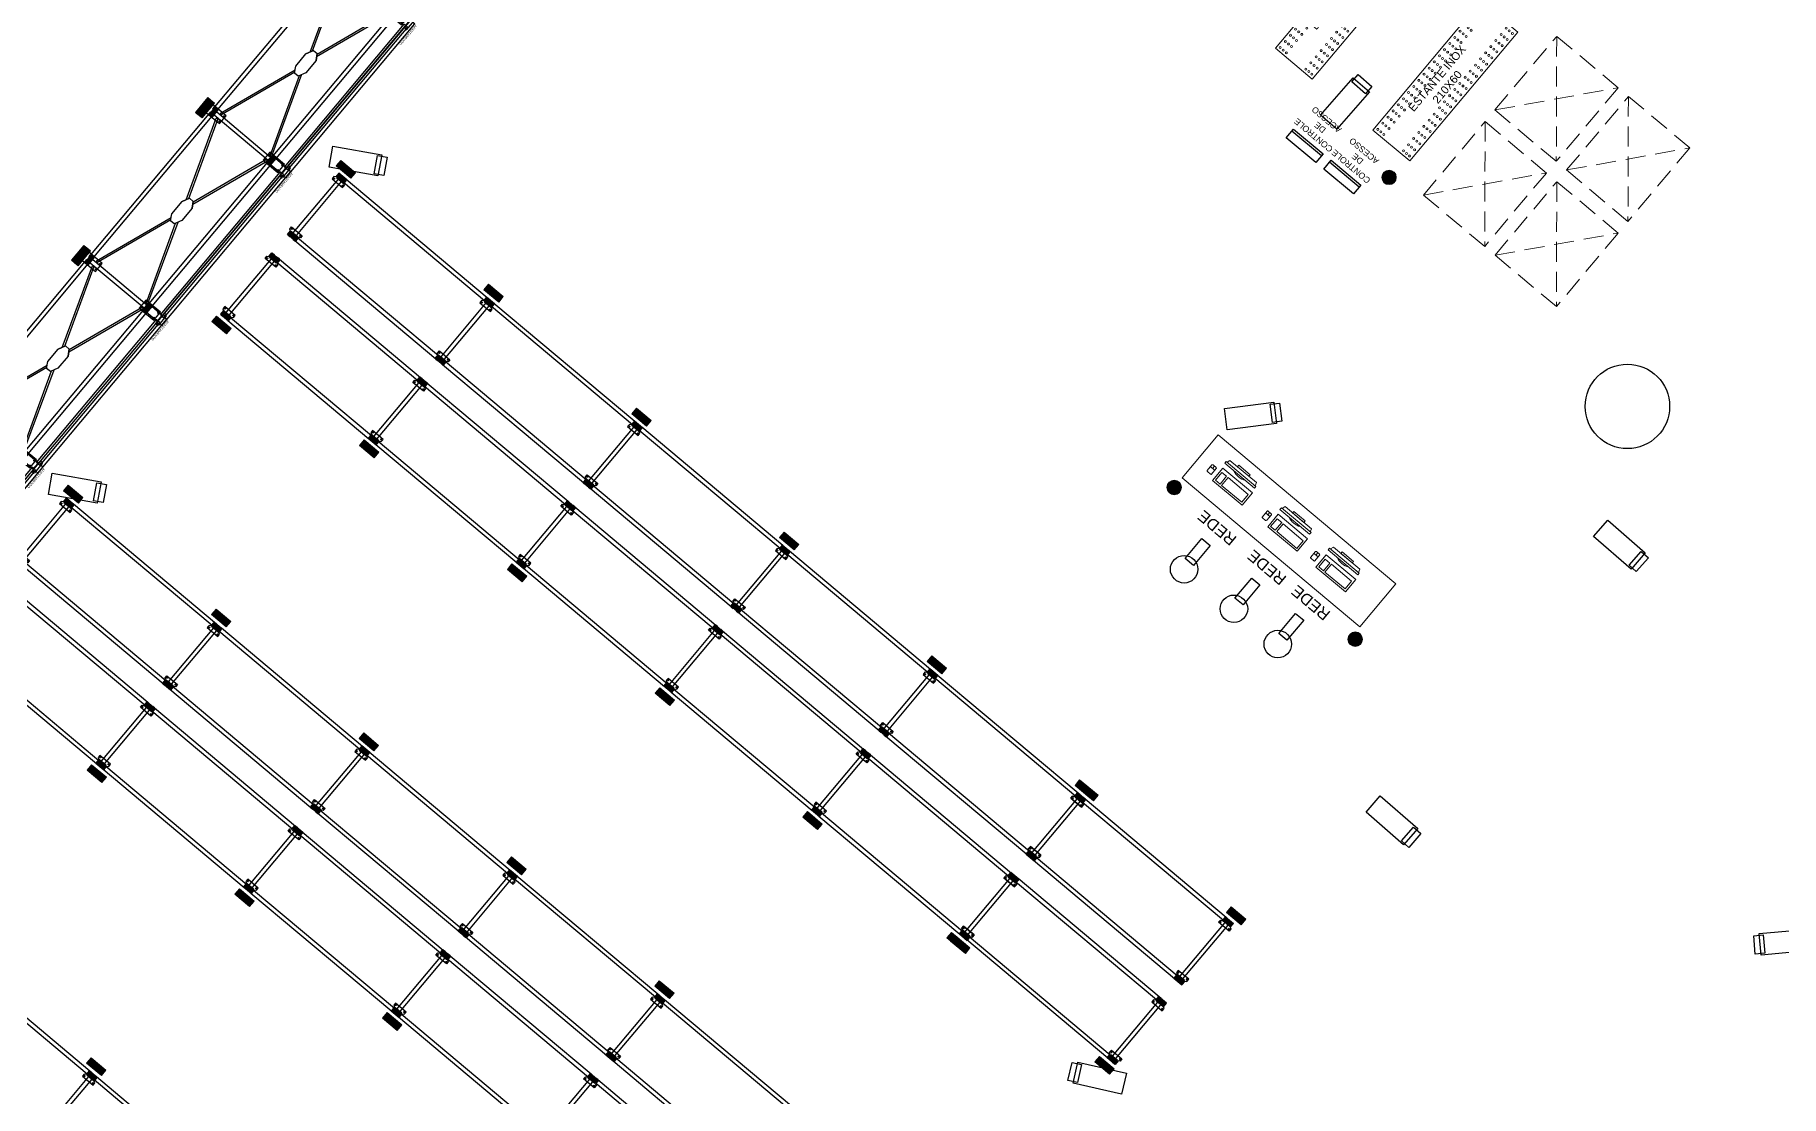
# Model space of a CAD drawing. Header units: metres. Extents: x 822482 to 822767, y 9662202 to 9662512.
# Drawn here: x 822674.61 to 822696.43, y 9662376.38 to 9662389.65 of the extents above; entities that cross this region are included whole.
import ezdxf
from ezdxf.lldxf.tags import DXFTag

# ---------------------------------------------------------------- set-up
doc = ezdxf.new("R2010")
doc.units = ezdxf.units.M
doc.linetypes.add('$0$HIDDEN', pattern=[0.375, 0.25, -0.125])
doc.layers.add('ARQ_NE_COTAS', color=7, linetype='Continuous', true_color=0x000000)
doc.layers.add('ARQ_NE_EQUIPAMENTOS', color=7, linetype='Continuous')
doc.layers.add('wbc_gond_planta', color=7, linetype='Continuous')
doc.layers.add('ARQ_NE_MOBILIÁRIOS', color=251, linetype='Continuous', lineweight=0)
doc.layers.add('ARQ_NE_PORTAPALLETS', color=251, linetype='Continuous', lineweight=0)
doc.styles.add('Arial', font='arial.ttf', dxfattribs={"height": 0.6})
doc.styles.get("Standard").update_dxf_attribs({"font": 'arial.ttf'})
tags = doc.linetypes.add('DASHED0', pattern=[1, 0.5, -0.5]).pattern_tags.tags
tags[6:7] = [DXFTag(74, 4), DXFTag(75, 0), DXFTag(340, '0'), DXFTag(46, 0.0), DXFTag(50, 0.0), DXFTag(44, 0.0), DXFTag(45, 0.0)]
tags[4:5] = [DXFTag(74, 4), DXFTag(75, 0), DXFTag(340, '0'), DXFTag(46, 0.0), DXFTag(50, 0.0), DXFTag(44, 0.0), DXFTag(45, 0.0)]

# ---------------------------------------------------------------- blocks, each defined once
blk = doc.blocks.new('*U398')
at = {"true_color": 0xffffbd}
h = blk.add_hatch(color=51, dxfattribs=at)
h.dxf.hatch_style = 1
h.paths.add_polyline_path([(-0.091, 0, 1), (0.091, 0, 1)])
h.paths.add_polyline_path([(0.061, 0, -1), (-0.061, 0, -1)], flags=16)
h = blk.add_hatch(color=51)
h.dxf.hatch_style = 1
h.paths.add_polyline_path([(-0.061, 0, 1), (0.061, 0, 1)])
at = {"color": 252}
for centre, radius in [((0, 0), 0.091), ((-0.05, 0.05), 0.00639), ((0.05, 0.05), 0.00639), ((-0.05, -0.05), 0.00639), ((0.05, -0.05), 0.00639)]:
    blk.add_circle(centre, radius, dxfattribs=at)
at = {"color": 0}
blk.add_circle((0, 0), 0.061, dxfattribs=at)
blk = doc.blocks.new('20006_ARQ_1400_3PV$0$A$Cd07b6cec')
at = {"color": 0, "transparency": 33554687}
for p, q in [((0.001, 0.61), (0, 0.131)), ((0.203, 0.61), (0.001, 0.61)), ((0.026, 0.585), (0.025, 0.257)), ((0.152, 0.584), (0.026, 0.585)), ((0.152, 0.256), (0.152, 0.584)), ((0.202, 0.13), (0.203, 0.61)), ((0.025, 0.257), (0.152, 0.256)), ((0.152, 0.231), (0.025, 0.231)), ((0.025, 0.231), (0.025, 0.156)), ((0.151, 0.156), (0.152, 0.231)), ((0, 0.131), (0.202, 0.13)), ((0.025, 0.156), (0.151, 0.156)), ((0.043, 0.06), (0.043, 0.01)), ((0.143, 0.07), (0.053, 0.07)), ((0.053, 0), (0.143, 0)), ((0.115, 0.07), (0.114, 0)), ((0.114, 0.035), (0.153, 0.035)), ((0.153, 0.01), (0.153, 0.06))]:
    blk.add_line(p, q, dxfattribs=at)
blk.add_lwpolyline([(0.264, 0.444, 0.234116), (0.264, 0.258)], format="xyb", dxfattribs=at)
for points in [[(0.264, 0.593), (0.264, 0.109), (0.291, 0.109)], [(0.264, 0.593), (0.291, 0.593), (0.264, 0.593)], [(0.264, 0.109), (0.291, 0.109), (0.291, 0.593)], [(0.291, 0.579), (0.332, 0.566)], [(0.291, 0.123), (0.332, 0.136), (0.332, 0.566)]]:
    blk.add_lwpolyline(points, dxfattribs=at)
blk.add_lwpolyline([(0.357, 0.444), (0.357, 0.258), (0.332, 0.258), (0.332, 0.444)], close=True, dxfattribs=at)
for centre, start, end in [((0.053, 0.06), 89.89, 179.89), ((0.053, 0.01), 179.89, 269.89), ((0.143, 0.06), 359.89, 89.89), ((0.143, 0.01), 269.89, 359.89)]:
    blk.add_arc(centre, 0.01, start, end, dxfattribs=at)
blk = doc.blocks.new('SADSO')
at = {"layer": 'ARQ_NE_MOBILIÁRIOS', "linetype": 'ByBlock', "transparency": 33554687}
blk.add_lwpolyline([(466.775, -110.708), (466.775, -112.808), (466.175, -112.808), (466.175, -110.708)], close=True, dxfattribs=at)
for centre in [(466.216, -110.753), (466.216, -110.853), (466.266, -110.753), (466.266, -110.853), (466.316, -110.753), (466.316, -110.853), (466.634, -110.753), (466.634, -110.853), (466.684, -110.753), (466.684, -110.853), (466.734, -110.753), (466.734, -110.853), (466.216, -110.953), (466.216, -111.053), (466.266, -110.953), (466.266, -111.053), (466.316, -110.953), (466.316, -111.053), (466.634, -110.953), (466.634, -111.053), (466.684, -110.953), (466.684, -111.053), (466.734, -110.953), (466.734, -111.053), (466.216, -111.153), (466.216, -111.253), (466.266, -111.153), (466.266, -111.253), (466.316, -111.153), (466.316, -111.253), (466.634, -111.153), (466.634, -111.253), (466.684, -111.153), (466.684, -111.253), (466.734, -111.153), (466.734, -111.253), (466.216, -111.353), (466.216, -111.453), (466.266, -111.353), (466.266, -111.453), (466.316, -111.353), (466.316, -111.453), (466.634, -111.353), (466.634, -111.453), (466.684, -111.353), (466.684, -111.453), (466.734, -111.353), (466.734, -111.453), (466.216, -111.553), (466.216, -111.653), (466.266, -111.553), (466.266, -111.653), (466.316, -111.553), (466.316, -111.653), (466.634, -111.553), (466.634, -111.653), (466.684, -111.553), (466.684, -111.653), (466.734, -111.553), (466.734, -111.653), (466.216, -111.753), (466.216, -111.853), (466.266, -111.753), (466.266, -111.853), (466.316, -111.753), (466.316, -111.853), (466.634, -111.753), (466.634, -111.853), (466.684, -111.753), (466.684, -111.853), (466.734, -111.753), (466.734, -111.853), (466.216, -111.953), (466.216, -112.053), (466.216, -112.153), (466.266, -111.953), (466.266, -112.053), (466.266, -112.153), (466.316, -111.953), (466.316, -112.053), (466.316, -112.153), (466.634, -111.953), (466.634, -112.053), (466.634, -112.153), (466.684, -111.953), (466.684, -112.053), (466.684, -112.153), (466.734, -111.953), (466.734, -112.053), (466.734, -112.153), (466.216, -112.253), (466.216, -112.353), (466.266, -112.253), (466.266, -112.353), (466.316, -112.253), (466.316, -112.353), (466.634, -112.253), (466.634, -112.353), (466.684, -112.253), (466.684, -112.353), (466.734, -112.253), (466.734, -112.353), (466.216, -112.453), (466.216, -112.553), (466.266, -112.453), (466.266, -112.553), (466.316, -112.453), (466.316, -112.553), (466.634, -112.453), (466.634, -112.553), (466.684, -112.453), (466.684, -112.553), (466.734, -112.453), (466.734, -112.553), (466.216, -112.653), (466.216, -112.753), (466.266, -112.653), (466.266, -112.753), (466.316, -112.653), (466.316, -112.753), (466.634, -112.653), (466.634, -112.753), (466.684, -112.653), (466.684, -112.753), (466.734, -112.653), (466.734, -112.753)]:
    blk.add_circle(centre, 0.0123, dxfattribs=at)
at = {"layer": 'ARQ_NE_MOBILIÁRIOS', "transparency": 33554687, "insert": (466.626, -63.005), "char_height": 0.1, "attachment_point": 1, "rotation": 270, "style": 'Arial'}
blk.add_mtext_dynamic_manual_height_columns('\\pxqc;ESTANTE INOX\\P210X60', width=97.42356, gutter_width=12.5, heights=[0], dxfattribs=at)
blk = doc.blocks.new('protetor')
blk.add_hatch(color=8).paths.add_polyline_path([(-3.5, -5), (-3.5, -14), (20.5, -14), (20.5, -5)])
at = {"color": 8}
blk.add_lwpolyline([(-3.5, -5), (-3.5, -14), (20.5, -14), (20.5, -5)], close=True, dxfattribs=at)
blk = doc.blocks.new('100100T11R230100')
at = {"layer": 'wbc_gond_planta'}
for points in [[(3, -1), (3, 0), (0, 0), (0, -6), (11, -6), (11, 0), (8, 0), (8, -1)], [(244, -1), (244, 0), (241, 0), (241, -6), (252, -6), (252, 0), (249, 0), (249, -1)], [(8, -99), (8, -100), (11, -100), (11, -94), (0, -94), (0, -100), (3, -100), (3, -99)], [(249, -99), (249, -100), (252, -100), (252, -94), (241, -94), (241, -100), (244, -100), (244, -99)]]:
    blk.add_hatch(color=8, dxfattribs=at).paths.add_polyline_path(points)
at = {"layer": 'wbc_gond_planta', "color": 8, "linetype": 'Continuous'}
for p, q in [((-1, 0), (12, 0)), ((-1, -6), (-1, 0)), ((12, 0), (12, -6)), ((240, 0), (253, 0)), ((240, -6), (240, 0)), ((253, 0), (253, -6)), ((-3.1, -7.2), (-1, -6)), ((-3.1, -10.7), (-3.1, -7.2)), ((14.1, -10.7), (-3.1, -10.7)), ((12, -6), (14.1, -7.2)), ((14.1, -7.2), (14.1, -10.7)), ((237.9, -7.2), (240, -6)), ((237.9, -10.7), (237.9, -7.2)), ((255.1, -10.7), (237.9, -10.7)), ((253, -6), (255.1, -7.2)), ((255.1, -7.2), (255.1, -10.7)), ((14.1, -89.3), (-3.1, -89.3)), ((-3.1, -89.3), (-3.1, -92.8)), ((-3.1, -92.8), (-1, -94)), ((-1, -94), (-1, -100)), ((-1, -100), (12, -100)), ((12, -94), (14.1, -92.8)), ((12, -100), (12, -94)), ((14.1, -92.8), (14.1, -89.3)), ((255.1, -89.3), (237.9, -89.3)), ((237.9, -89.3), (237.9, -92.8)), ((237.9, -92.8), (240, -94)), ((240, -94), (240, -100)), ((240, -100), (253, -100)), ((253, -94), (255.1, -92.8)), ((253, -100), (253, -94)), ((255.1, -92.8), (255.1, -89.3))]:
    blk.add_line(p, q, dxfattribs=at)
at = {"layer": 'wbc_gond_planta', "color": 8}
for p, q in [((3, 0), (0, 0)), ((0, 0), (0, -6)), ((3, -1), (3, 0)), ((8, 0), (8, -1)), ((8, 0), (11, 0)), ((11, 0), (241, 0)), ((11, 0), (11, -6)), ((244, 0), (241, 0)), ((241, 0), (241, -6)), ((244, -1), (244, 0)), ((249, 0), (249, -1)), ((249, 0), (252, 0)), ((252, 0), (252, -6)), ((11, -6), (0, -6)), ((8, -1), (3, -1)), ((3, -94), (3, -6)), ((8, -94), (8, -6)), ((11, -5), (241, -5)), ((252, -6), (241, -6)), ((249, -1), (244, -1)), ((244, -94), (244, -6)), ((249, -94), (249, -6)), ((0, -100), (0, -94)), ((11, -94), (0, -94)), ((3, -100), (0, -100)), ((8, -99), (3, -99)), ((3, -99), (3, -100)), ((8, -100), (8, -99)), ((8, -100), (11, -100)), ((11, -100), (11, -94)), ((11, -95), (241, -95)), ((11, -100), (241, -100)), ((241, -100), (241, -94)), ((252, -94), (241, -94)), ((244, -100), (241, -100)), ((249, -99), (244, -99)), ((244, -99), (244, -100)), ((249, -100), (249, -99)), ((249, -100), (252, -100)), ((252, -100), (252, -94))]:
    blk.add_line(p, q, dxfattribs=at)
for points in [[(3, -1), (3, 0), (0, 0), (0, -6), (11, -6), (11, 0), (8, 0), (8, -1)], [(244, -1), (244, 0), (241, 0), (241, -6), (252, -6), (252, 0), (249, 0), (249, -1)], [(8, -99), (8, -100), (11, -100), (11, -94), (0, -94), (0, -100), (3, -100), (3, -99)], [(249, -99), (249, -100), (252, -100), (252, -94), (241, -94), (241, -100), (244, -100), (244, -99)]]:
    blk.add_lwpolyline(points, close=True, dxfattribs=at)
for centre in [(-1.4, -9), (12.4, -9), (239.6, -9), (253.4, -9), (-1.4, -91), (12.4, -91), (239.6, -91), (253.4, -91)]:
    blk.add_circle(centre, 0.7, dxfattribs=at)
blk = doc.blocks.new('100100V11R230100')
at = {"layer": 'wbc_gond_planta'}
h = blk.add_hatch(color=8, dxfattribs=at)
edge = h.paths.add_edge_path()
edge.add_arc((-0.8, 19.9), 0.75, 0, 360)
for points in [[(3, -1), (3, 0), (0, 0), (0, -6), (11, -6), (11, 0), (8, 0), (8, -1)], [(244, -1), (244, 0), (241, 0), (241, -6), (252, -6), (252, 0), (249, 0), (249, -1)], [(8, -99), (8, -100), (11, -100), (11, -94), (0, -94), (0, -100), (3, -100), (3, -99)], [(249, -99), (249, -100), (252, -100), (252, -94), (241, -94), (241, -100), (244, -100), (244, -99)]]:
    blk.add_hatch(color=8, dxfattribs=at).paths.add_polyline_path(points)
h = blk.add_hatch(color=8, dxfattribs=at)
edge = h.paths.add_edge_path()
edge.add_arc((11.8, 19.9), 0.75, 0, 360)
h = blk.add_hatch(color=8, dxfattribs=at)
edge = h.paths.add_edge_path()
edge.add_arc((240.2, 19.9), 0.75, 0, 360)
h = blk.add_hatch(color=8, dxfattribs=at)
edge = h.paths.add_edge_path()
edge.add_arc((252.8, 19.9), 0.75, 0, 360)
at = {"layer": 'Defpoints', "color": 8, "linetype": 'DASHED0'}
for p, q in [((251.5, 25), (0.5, 25)), ((0.5, 21.5), (0.5, 25)), ((251.5, 21.5), (251.5, 25))]:
    blk.add_line(p, q, dxfattribs=at)
at = {"layer": 'wbc_gond_planta', "color": 8}
for p, q in [((-3, 20.5), (-3, 17.8)), ((255, 18), (-3, 18)), ((255, 17.8), (-3, 17.8)), ((-2, 21.5), (13, 21.5)), ((12, 13.1), (-1, 13.1)), ((-1, 13.1), (-1, -10.6)), ((0, 0.2), (11, 0.2)), ((0, 0), (11, 0)), ((0.5, 17.4), (0.1, 17.8)), ((0.5, 17.4), (9.5, 17.4)), ((0.5, 17.4), (0.5, 0.2)), ((9.5, 20.2), (9.5, 18.2)), ((9.5, 17.5), (9.5, 15.4)), ((9.6, 20.4), (242.4, 20.4)), ((242.4, 15.1), (9.6, 15.1)), ((10.5, 15.1), (10.5, 0.2)), ((11, 0), (241, 0)), ((12, -10.6), (12, 13.1)), ((14, 20.5), (14, 20.4)), ((238, 20.5), (238, 20.4)), ((239, 21.5), (254, 21.5)), ((253, 13.1), (240, 13.1)), ((240, 13.1), (240, -10.6)), ((241, 0.2), (252, 0.2)), ((241, 0), (252, 0)), ((241.5, 15.1), (241.5, 0.2)), ((242.5, 18.2), (242.5, 20.2)), ((242.5, 15.4), (242.5, 17.5)), ((251.5, 17.4), (242.5, 17.4)), ((251.5, 17.4), (251.9, 17.8)), ((251.5, 17.4), (251.5, 0.2)), ((253, -10.6), (253, 13.1)), ((255, 20.5), (255, 17.8)), ((-1, -10.6), (12, -10.6)), ((-0.3, -5.5), (-0.3, -0.1)), ((-0.1, -5.5), (-0.3, -5.5)), ((-0.1, -0.1), (-0.1, -5.5)), ((3, -94), (3, -6)), ((8, -94), (8, -6)), ((11, -5), (241, -5)), ((11.1, -5.5), (11.1, -0.1)), ((11.3, -5.5), (11.1, -5.5)), ((11.3, -0.1), (11.3, -5.5)), ((240, -10.6), (253, -10.6)), ((240.7, -5.5), (240.7, -0.1)), ((240.9, -5.5), (240.7, -5.5)), ((240.9, -5.5), (240.9, -0.1)), ((244, -94), (244, -6)), ((249, -94), (249, -6)), ((252.1, -0.1), (252.1, -5.5)), ((252.3, -5.5), (252.1, -5.5)), ((252.3, -0.1), (252.3, -5.5)), ((12, -81.9), (-1, -81.9)), ((-1, -81.9), (-1, -105.6)), ((12, -105.6), (12, -81.9)), ((253, -81.9), (240, -81.9)), ((240, -81.9), (240, -105.6)), ((253, -105.6), (253, -81.9)), ((-1, -105.6), (12, -105.6)), ((11, -95), (241, -95)), ((11, -100), (241, -100)), ((240, -105.6), (253, -105.6)), ((241, -100), (241, -94)), ((252, -94), (241, -94)), ((244, -100), (241, -100)), ((249, -99), (244, -99)), ((244, -99), (244, -100)), ((249, -100), (249, -99)), ((249, -100), (252, -100)), ((252, -100), (252, -94))]:
    blk.add_line(p, q, dxfattribs=at)
at = {"layer": 'wbc_gond_planta', "color": 8, "linetype": 'DASHED0'}
for p, q in [((8.2, -7.6), (8, -7.8)), ((8, -7.8), (108.3, -44.1)), ((9.2, -6.3), (8.2, -7.6)), ((9.4, -6), (9.2, -6.3)), ((9.4, -6), (111, -42.5)), ((140.1, -42.6), (242.3, -6)), ((143.2, -44.1), (243.7, -7.8)), ((242.3, -6), (242.5, -6.2)), ((242.5, -6.2), (243.5, -7.6)), ((243.5, -7.6), (243.7, -7.8)), ((107.5, -44.6), (115.1, -40.1)), ((115.1, -40.1), (107.5, -44.6)), ((115.1, -40.1), (135.1, -40.1)), ((135.1, -40.1), (144.3, -44.6)), ((108.5, -51.1), (8, -87.4)), ((111.7, -52.7), (9.4, -89.2)), ((107.5, -50.6), (107.5, -44.6)), ((107.5, -50.6), (107.5, -44.6)), ((116.7, -55.1), (107.5, -50.6)), ((107.5, -50.6), (116.7, -55.1)), ((136.6, -55.1), (116.7, -55.1)), ((144.3, -50.6), (136.6, -55.1)), ((242.3, -89.3), (140.6, -52.8)), ((143.2, -51.2), (243.7, -87.5)), ((144.3, -44.6), (144.3, -50.6)), ((8.2, -87.7), (8, -87.4)), ((9.2, -89), (8.2, -87.7)), ((9.4, -89.2), (9.2, -89)), ((242.3, -89.3), (242.5, -89)), ((242.5, -89), (243.5, -87.7)), ((243.5, -87.7), (243.7, -87.5))]:
    blk.add_line(p, q, dxfattribs=at)
at = {"layer": 'wbc_gond_planta', "color": 8}
for points in [[(3, -1), (3, 0), (0, 0), (0, -6), (11, -6), (11, 0), (8, 0), (8, -1)], [(244, -1), (244, 0), (241, 0), (241, -6), (252, -6), (252, 0), (249, 0), (249, -1)], [(8, -99), (8, -100), (11, -100), (11, -94), (0, -94), (0, -100), (3, -100), (3, -99)], [(249, -99), (249, -100), (252, -100), (252, -94), (241, -94), (241, -100), (244, -100), (244, -99)]]:
    blk.add_lwpolyline(points, close=True, dxfattribs=at)
for centre, radius in [((-0.8, 19.9), 0.75), ((1.4, 11.5), 0.7), ((9.6, 11.5), 0.7), ((11.8, 19.9), 0.75), ((240.2, 19.9), 0.75), ((242.4, 11.5), 0.7), ((250.6, 11.5), 0.7), ((252.8, 19.9), 0.75), ((1, -8.9), 0.7), ((10, -8.9), 0.7), ((242, -8.9), 0.7), ((251, -8.9), 0.7), ((1.4, -83.5), 0.7), ((9.6, -83.5), 0.7), ((242.4, -83.5), 0.7), ((250.6, -83.5), 0.7), ((1, -103.9), 0.7), ((10, -103.9), 0.7), ((242, -103.9), 0.7), ((251, -103.9), 0.7)]:
    blk.add_circle(centre, radius, dxfattribs=at)
for centre, radius, start, end in [((-2, 20.5), 1, 90, 180), ((0, -0.1), 0.34, 90, 180), ((0, -0.1), 0.1, 90, 180), ((11, -0.1), 0.34, 0, 90.0117), ((11, -0.1), 0.1, 0, 90), ((13, 20.5), 1, 0, 90), ((239, 20.5), 1, 90, 180), ((241, -0.1), 0.34, 90, 180.0233), ((241, -0.1), 0.1, 90, 180), ((252, -0.1), 0.34, 0, 90.0117), ((252, -0.1), 0.1, 0, 90), ((254, 20.5), 1, 0, 90)]:
    blk.add_arc(centre, radius, start, end, dxfattribs=at)
for centre, major_axis, start_param, end_param in [((9.6, 20.2), (0, 0.24), 0, 1.570796), ((9.6, 18.2), (0, 0.24), 1.570796, 3.141593), ((9.6, 17.5), (0, 0.24), 0, 1.570796), ((9.6, 15.4), (0, 0.24), 1.570796, 3.141593), ((242.4, 20.2), (0, -0.24), 1.570796, 3.141593), ((242.4, 18.2), (0, -0.24), 0, 1.570796), ((242.4, 17.5), (0, -0.24), 1.570796, 3.141593), ((242.4, 15.4), (0, -0.24), 0, 1.570796)]:
    blk.add_ellipse(centre, major_axis=major_axis, ratio=0.502266, start_param=start_param, end_param=end_param, dxfattribs=at)
at = {"layer": 'Defpoints', "color": 8}
blk.add_text('AFASTAMENTO', height=3, dxfattribs=at).set_placement((1, 25.9))
blk = doc.blocks.new('A$C8f1b9c42')
at = {"layer": 'ARQ_NE_MOBILIÁRIOS', "transparency": 33554687}
blk.add_lwpolyline([(299.298, -226.89), (299.298, -226.19), (296.398, -226.19), (296.398, -226.89), (299.298, -226.89)], dxfattribs=at)
at = {"layer": 'ARQ_NE_MOBILIÁRIOS', "linetype": '$0$HIDDEN', "transparency": 33554687}
for points in [[(298.089, -232.034), (297.089, -232.034), (297.089, -230.834), (298.089, -230.834), (298.089, -232.034), (297.089, -230.834), (298.089, -230.834), (297.089, -232.034)], [(299.258, -232.034), (298.258, -232.034), (298.258, -230.834), (299.258, -230.834), (299.258, -232.034), (298.258, -230.834), (299.258, -230.834), (298.258, -232.034)], [(298.089, -233.425), (297.089, -233.425), (297.089, -232.225), (298.089, -232.225), (298.089, -233.425), (297.089, -232.225), (298.089, -232.225), (297.089, -233.425)], [(299.258, -233.425), (298.258, -233.425), (298.258, -232.225), (299.258, -232.225), (299.258, -233.425), (298.258, -232.225), (299.258, -232.225), (298.258, -233.425)]]:
    blk.add_lwpolyline(points, dxfattribs=at)
at = {"layer": 'ARQ_NE_EQUIPAMENTOS', "transparency": 33554687}
for p in [(-166.51, -120.344), (-164.919, -120.344)]:
    blk.add_blockref('SADSO', p, dxfattribs=at)
at = {"layer": 'ARQ_NE_MOBILIÁRIOS', "transparency": 33554687}
for name, p, xscale, rotation in [('*U398', (296.343, -226.033), -0.9999999999999999, 180.0000085247649), ('*U398', (299.296, -226.033), -0.9999999999999999, 180.0000085247649), ('20006_ARQ_1400_3PV$0$A$Cd07b6cec', (297.429, -226.408), -1, 90), ('20006_ARQ_1400_3PV$0$A$Cd07b6cec', (298.216, -226.408), -1, 90), ('20006_ARQ_1400_3PV$0$A$Cd07b6cec', (299.115, -226.408), -1, 90), ('*U398', (299.73, -230.728), -0.9999999999999999, 180.0000085247649)]:
    blk.add_blockref(name, p, dxfattribs=dict(at, xscale=xscale, rotation=rotation))
at = {"layer": 'ARQ_NE_PORTAPALLETS', "transparency": 33554687, "xscale": 0.01000000003719728, "yscale": 0.01000000003719728, "zscale": 0.01000000003719728}
for name, p in [('100100T11R230100', (302.467, -210.734)), ('100100T11R230100', (304.877, -210.734)), ('protetor', (304.877, -211.734)), ('100100T11R230100', (297.647, -216.033)), ('100100T11R230100', (300.057, -216.033)), ('100100T11R230100', (302.467, -216.033)), ('100100T11R230100', (304.877, -216.033)), ('100100T11R230100', (307.287, -216.033)), ('protetor', (300.057, -217.033)), ('protetor', (302.467, -217.033)), ('protetor', (304.877, -217.033)), ('protetor', (307.287, -217.033)), ('protetor', (309.697, -217.033)), ('100100T11R230100', (297.647, -221.333)), ('100100T11R230100', (300.057, -221.333)), ('100100T11R230100', (302.467, -221.333)), ('100100T11R230100', (304.877, -221.333)), ('100100T11R230100', (307.287, -221.333)), ('protetor', (297.647, -222.333)), ('protetor', (300.057, -222.333)), ('protetor', (302.467, -222.333)), ('protetor', (304.877, -222.333)), ('protetor', (307.287, -222.333)), ('protetor', (309.697, -222.333))]:
    blk.add_blockref(name, p, dxfattribs=at)
at = {"layer": 'ARQ_NE_PORTAPALLETS', "transparency": 33554687, "zscale": 0.01000000003719728}
for name, p, xscale, yscale, rotation in [('protetor', (302.577, -214.733), 0.01000000003719728, 0.01000000003719728, 180.0000000035784), ('protetor', (304.987, -214.733), 0.01000000003719728, 0.01000000003719728, 180.0000000035784), ('protetor', (307.397, -214.733), 0.01000000003719728, 0.01000000003719728, 180.0000000035784), ('100100T11R230100', (300.167, -215.733), 0.01000000003719728, 0.01000000003719728, 180.0000000035784), ('100100T11R230100', (302.577, -215.733), 0.01000000003719728, 0.01000000003719728, 180.0000000035784), ('100100T11R230100', (304.987, -215.733), 0.01000000003719728, 0.01000000003719728, 180.0000000035784), ('100100T11R230100', (307.397, -215.733), 0.01000000003719728, 0.01000000003719728, 180.0000000035784), ('100100T11R230100', (309.807, -215.733), 0.01000000003719728, 0.01000000003719728, 180.0000000035784), ('protetor', (295.237, -220.033), -0.01000000003719728, 0.01000000003719728, 179.9999999999999), ('protetor', (297.757, -220.033), 0.01000000003719728, 0.01000000003719728, 180.0000000035784), ('protetor', (297.647, -220.033), -0.01000000003719728, 0.01000000003719728, 179.9999999999999), ('protetor', (300.167, -220.033), 0.01000000003719728, 0.01000000003719728, 180.0000000035784), ('protetor', (302.577, -220.033), 0.01000000003719728, 0.01000000003719728, 180.0000000035784), ('protetor', (304.987, -220.033), 0.01000000003719728, 0.01000000003719728, 180.0000000035784), ('protetor', (307.397, -220.033), 0.01000000003719728, 0.01000000003719728, 180.0000000035784), ('protetor', (309.807, -220.033), 0.01000000003719728, 0.01000000003719728, 180.0000000035784), ('100100T11R230100', (295.237, -221.033), -0.01000000003719728, 0.01000000003719728, 179.9999999999999), ('100100T11R230100', (300.167, -221.033), 0.01000000003719728, 0.01000000003719728, 180.0000000035784), ('100100T11R230100', (302.577, -221.033), 0.01000000003719728, 0.01000000003719728, 180.0000000035784), ('100100T11R230100', (304.987, -221.033), 0.01000000003719728, 0.01000000003719728, 180.0000000035784), ('100100T11R230100', (307.397, -221.033), 0.01000000003719728, 0.01000000003719728, 180.0000000035784), ('100100T11R230100', (309.807, -221.033), 0.01000000003719728, 0.01000000003719728, 180.0000000035784), ('100100T11R230100', (297.757, -221.333), -0.01000000003719728, 0.01000000003719727, 359.9999999999999), ('protetor', (295.347, -222.333), -0.01000000003719728, 0.01000000003719727, 359.9999999999999), ('protetor', (297.757, -222.333), -0.01000000003719728, 0.01000000003719727, 359.9999999999999)]:
    blk.add_blockref(name, p, dxfattribs=dict(at, xscale=xscale, yscale=yscale, rotation=rotation))
at = {"layer": 'ARQ_NE_PORTAPALLETS', "xscale": 0.01000000003725292, "yscale": 0.01000000003725292, "zscale": 0.01000000003725292, "rotation": 90}
for name, p in [('100100V11R230100', (310.54, -217.15)), ('100100V11R230100', (310.54, -219.56)), ('100100V11R230100', (310.54, -221.97)), ('protetor', (311.52, -219.56)), ('protetor', (311.54, -219.56)), ('100100V11R230100', (310.54, -224.38)), ('protetor', (311.52, -221.97)), ('protetor', (311.54, -221.97))]:
    blk.add_blockref(name, p, dxfattribs=at)

msp = doc.modelspace()

# ---------------------------------------------------------------- linework, layer by layer
at = {"layer": 'ARQ_NE_COTAS', "color": 9, "true_color": 0xd19cc7}
for p, q in [((822690.69, 9662388.137), (822690.32, 9662388.447)), ((822691.159, 9662387.746), (822690.789, 9662388.056))]:
    msp.add_line(p, q, dxfattribs=at)
at = {"layer": 'ARQ_NE_COTAS', "color": 1}
for points in [[(822690.679, 9662388.645), (822691.085, 9662389.114), (822691.289, 9662388.938), (822690.883, 9662388.469)], [(822691.068, 9662389.063), (822691.147, 9662389.154), (822691.32, 9662389.004), (822691.241, 9662388.913)], [(822678.335, 9662388.26), (822678.946, 9662388.151), (822678.899, 9662387.886), (822678.288, 9662387.995)], [(822678.893, 9662388.14), (822679.012, 9662388.119), (822678.972, 9662387.893), (822678.853, 9662387.914)], [(822689.478, 9662384.978), (822690.093, 9662385.058), (822690.128, 9662384.791), (822689.512, 9662384.712)], [(822690.046, 9662385.032), (822690.166, 9662385.047), (822690.195, 9662384.819), (822690.076, 9662384.804)], [(822674.828, 9662384.169), (822675.439, 9662384.06), (822675.392, 9662383.796), (822674.781, 9662383.904)], [(822675.387, 9662384.05), (822675.505, 9662384.029), (822675.465, 9662383.802), (822675.346, 9662383.824)], [(822694.266, 9662383.583), (822694.733, 9662383.175), (822694.557, 9662382.972), (822694.089, 9662383.38)], [(822694.683, 9662383.193), (822694.774, 9662383.114), (822694.623, 9662382.941), (822694.532, 9662383.02)], [(822691.424, 9662380.136), (822691.892, 9662379.728), (822691.715, 9662379.525), (822691.247, 9662379.933)], [(822691.841, 9662379.746), (822691.932, 9662379.666), (822691.781, 9662379.493), (822691.69, 9662379.573)], [(822696.23, 9662378.17), (822696.11, 9662378.159), (822696.09, 9662378.388), (822696.209, 9662378.399)], [(822696.801, 9662378.203), (822696.183, 9662378.146), (822696.158, 9662378.414), (822696.776, 9662378.471)], [(822687.639, 9662376.554), (822687.521, 9662376.58), (822687.572, 9662376.804), (822687.69, 9662376.778)], [(822688.191, 9662376.409), (822687.586, 9662376.546), (822687.645, 9662376.808), (822688.251, 9662376.671)]]:
    msp.add_lwpolyline(points, close=True, dxfattribs=at)
at = {"layer": 'ARQ_NE_COTAS', "color": 9, "true_color": 0xd19cc7}
for points in [[(822690.711, 9662388.162), (822690.619, 9662388.052), (822690.249, 9662388.363), (822690.341, 9662388.472)], [(822691.18, 9662387.771), (822691.089, 9662387.662), (822690.719, 9662387.972), (822690.81, 9662388.082)]]:
    msp.add_lwpolyline(points, close=True, dxfattribs=at)
at = {"layer": 'ARQ_NE_COTAS', "color": 4}
for points in [[(822689.088, 9662383.017), (822688.985, 9662383.103), (822689.195, 9662383.353), (822689.298, 9662383.267)], [(822689.71, 9662382.523), (822689.607, 9662382.609), (822689.817, 9662382.859), (822689.92, 9662382.773)], [(822690.257, 9662382.082), (822690.155, 9662382.168), (822690.365, 9662382.418), (822690.467, 9662382.332)]]:
    msp.add_lwpolyline(points, close=True, dxfattribs=at)
at = {"layer": 'ARQ_NE_COTAS', "color": 40, "true_color": 0xf8d731}
msp.add_circle((822694.512, 9662385.005), 0.528, dxfattribs=at)
at = {"layer": 'ARQ_NE_COTAS', "color": 4}
for centre in [(822688.973, 9662382.969), (822689.595, 9662382.475), (822690.143, 9662382.034)]:
    msp.add_circle(centre, 0.172, dxfattribs=at)

# ---------------------------------------------------------------- block references
at = {"ltscale": 10, "rotation": 140.0090103764572}
msp.add_blockref('A$C8f1b9c42', (822772.889, 9662018.47), dxfattribs=at)

# ---------------------------------------------------------------- texts
at = {"layer": 'ARQ_NE_COTAS', "color": 9, "true_color": 0xd19cc7, "char_height": 0.07625, "attachment_point": 1, "rotation": 140.009}
for insert in [(822690.577, 9662388.355), (822691.046, 9662387.964)]:
    msp.add_mtext_dynamic_manual_height_columns('\\pxqc;CONTROLE DE ACESSO', width=0.03195, gutter_width=0.381, heights=[0], dxfattribs=dict(at, insert=insert))
at = {"layer": 'ARQ_NE_COTAS', "color": 0, "char_height": 0.1421, "attachment_point": 1, "rotation": 140.009}
for insert in [(822689.55, 9662383.254), (822690.172, 9662382.759), (822690.72, 9662382.318)]:
    msp.add_mtext_dynamic_manual_height_columns('REDE', width=0.05955, gutter_width=0.711, heights=[0], dxfattribs=dict(at, insert=insert))

doc.saveas('drawing.dxf')
